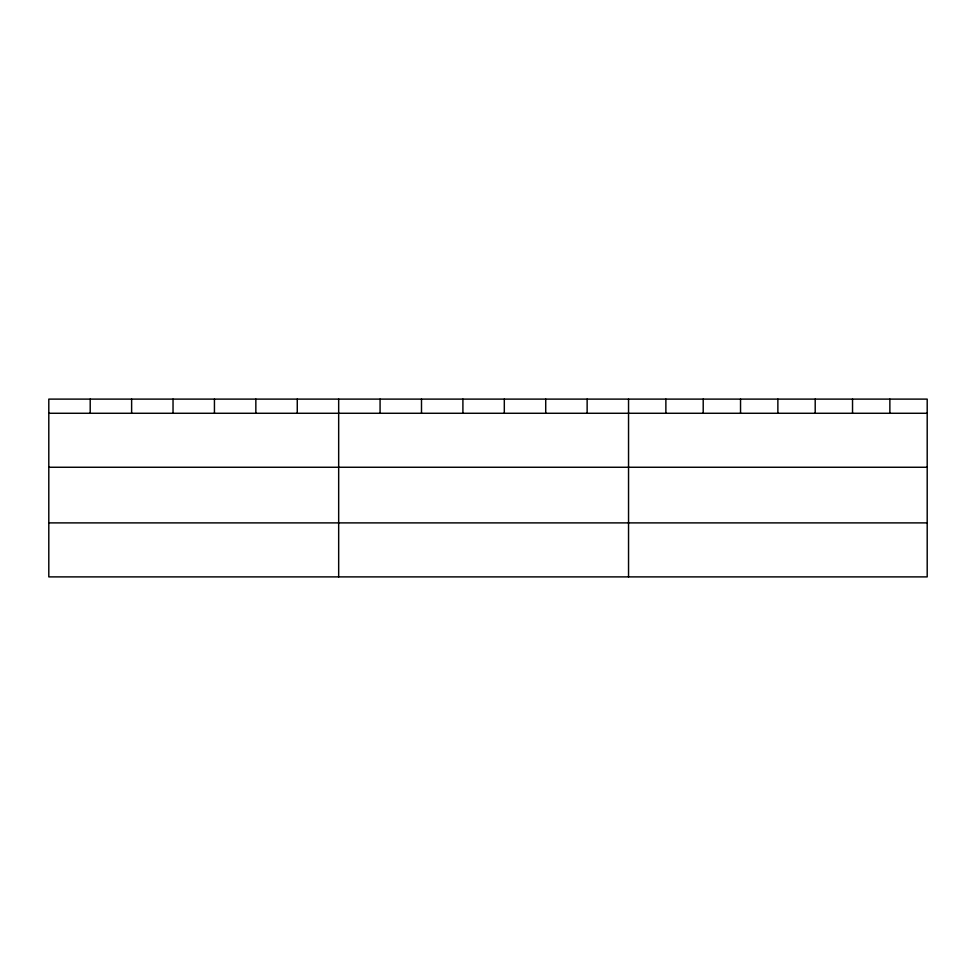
<?xml version="1.0" encoding="UTF-8"?>
<svg xmlns="http://www.w3.org/2000/svg" width="976" height="976" viewBox="0 0 976 976"><rect width="100%" height="100%" fill="white"/><g stroke="black" fill="none" stroke-linecap="round" stroke-linejoin="round"><path stroke-width="1.46" d="M927.2 467.26L927.2 399.111L48.8 399.111L48.8 576.889L927.2 576.889L927.2 467.26L48.8 467.26M48.8 413.275L927.2 413.275M48.8 522.892L927.2 522.892M889.868 399.111L889.868 413.275M852.536 399.111L852.536 413.275M815.204 399.111L815.204 413.275M777.872 399.111L777.872 413.275M740.54 399.111L740.54 413.275M703.208 399.111L703.208 413.275M665.876 399.111L665.876 413.275M628.544 399.111L628.544 576.889M587.137 399.111L587.137 413.275M545.718 399.111L545.718 413.275M504.311 399.111L504.311 413.275M462.905 399.111L462.905 413.275M421.498 399.111L421.498 413.275M380.079 399.111L380.079 413.275M338.672 399.111L338.672 576.889M297.265 399.111L297.265 413.275M255.846 399.111L255.846 413.275M214.439 399.111L214.439 413.275M173.033 399.111L173.033 413.275M131.626 399.111L131.626 413.275M90.207 399.111L90.207 413.275"/></g></svg>
